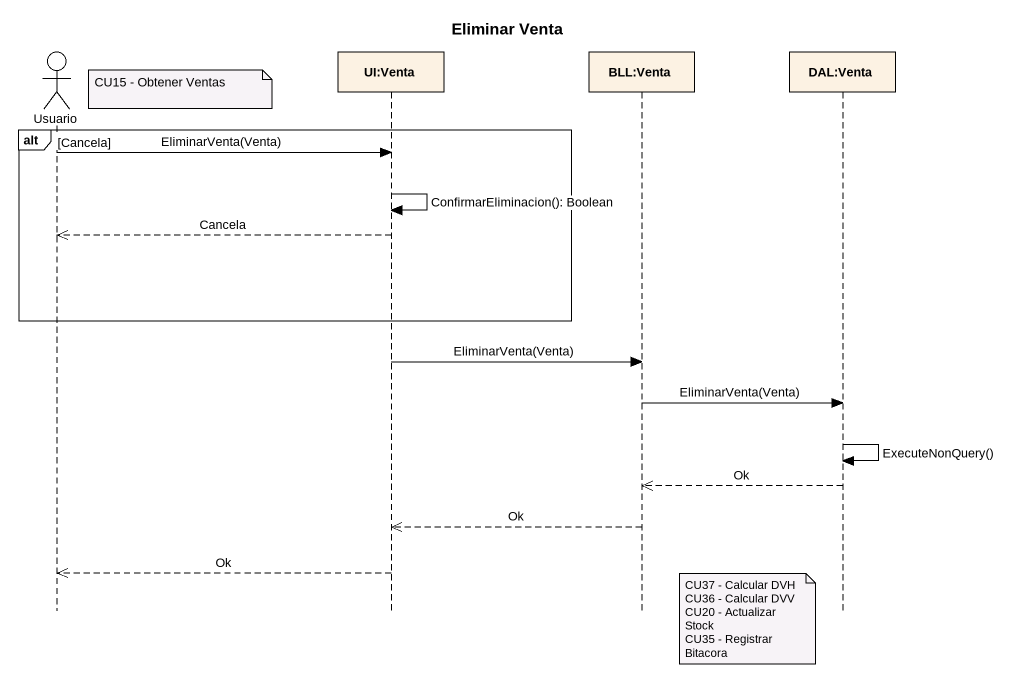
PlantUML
@startuml
title Eliminar Venta
hide footbox
actor Usuario
participant "UI:Venta" as UI_Venta
participant "BLL:Venta" as BLL_Venta
participant "DAL:Venta" as DAL_Venta

note right of Usuario : CU15 - Obtener Ventas
alt Cancela
  Usuario -> UI_Venta : EliminarVenta(Venta)
  UI_Venta -> UI_Venta : ConfirmarEliminacion(): Boolean
  UI_Venta -->> Usuario : Cancela
end
UI_Venta -> BLL_Venta : EliminarVenta(Venta)
BLL_Venta -> DAL_Venta : EliminarVenta(Venta)
DAL_Venta -> DAL_Venta : ExecuteNonQuery()
DAL_Venta -->> BLL_Venta : Ok
BLL_Venta -->> UI_Venta : Ok
UI_Venta -->> Usuario : Ok
note left of DAL_Venta
  CU37 - Calcular DVH
  CU36 - Calcular DVV
  CU20 - Actualizar Stock
  CU35 - Registrar Bitacora
end note
@enduml
